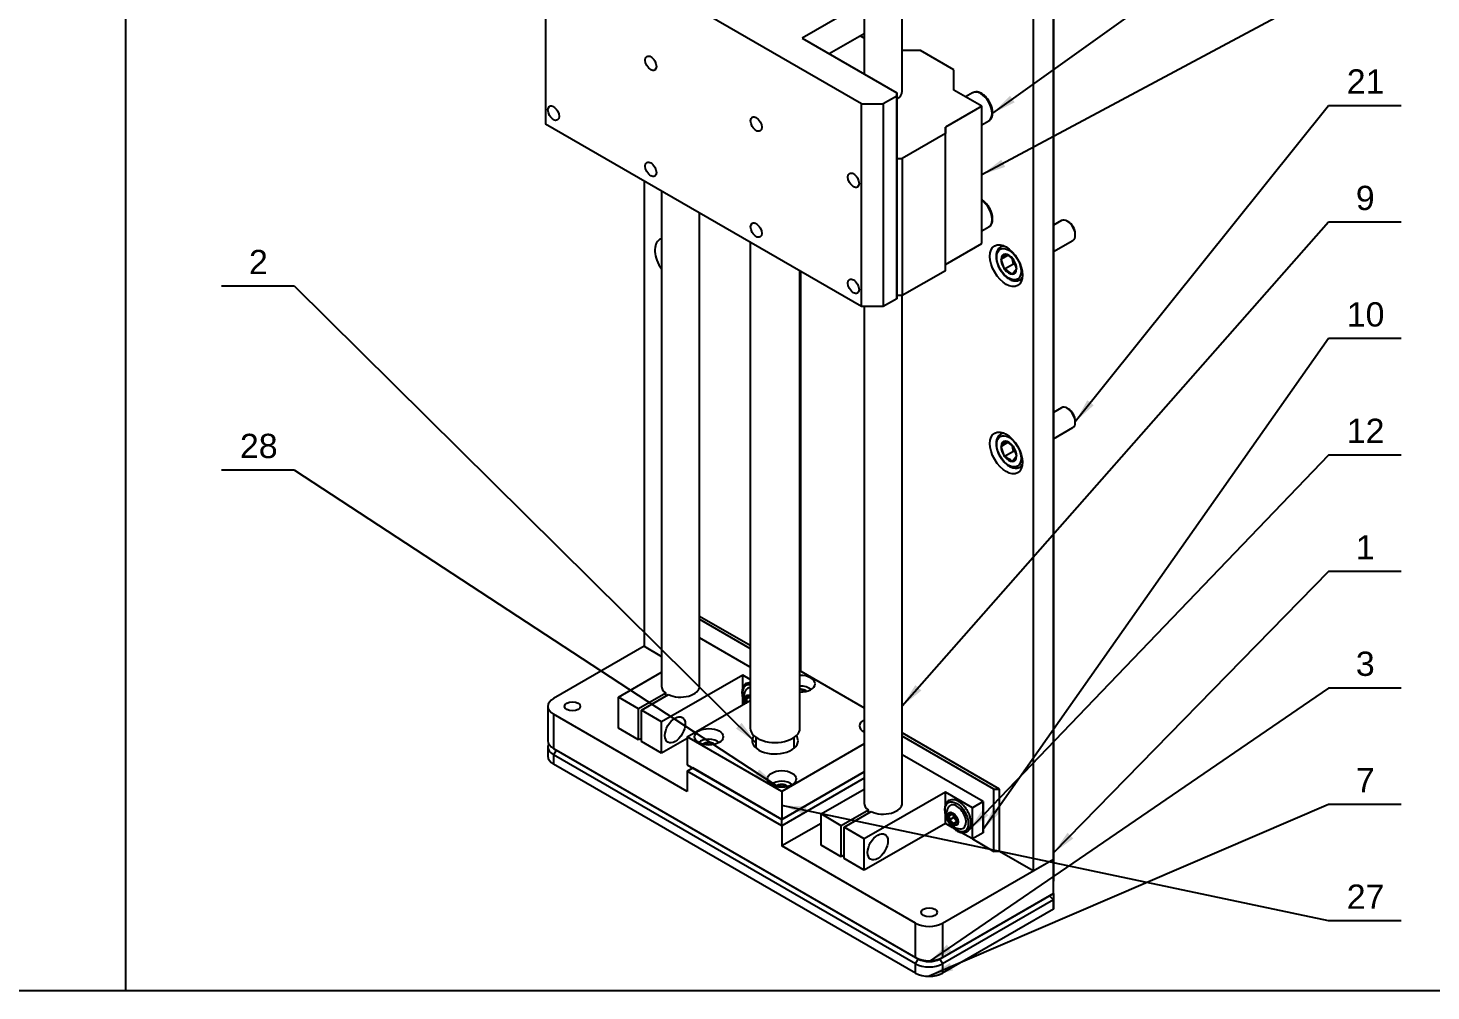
# Model space of a CAD drawing. Header units: millimetres. Extents: x 0 to 6044, y -1712 to 410.
# Drawn here: x 571.2 to 754.8, y -1712 to -1586 of the extents above; entities that cross this region are included whole.
import ezdxf
from ezdxf.enums import TextEntityAlignment as Align

# ---------------------------------------------------------------- set-up
doc = ezdxf.new("R2010")
doc.units = ezdxf.units.MM
for name, color, linetype in [('0316-内六角平圆头凸缘螺钉-', 7, 'Continuous'), ('031F-内六角圆柱头螺钉-GB', 7, 'Continuous'), ('031G-内六角圆柱头螺钉-GB', 7, 'Continuous'), ('031I-内六角圆柱头螺钉-GB', 7, 'Continuous'), ('0321-丝杆安装板', 7, 'Continuous'), ('0322-丝杆', 7, 'Continuous'), ('0323-丝杆上板', 7, 'Continuous'), ('0324-防护板', 7, 'Continuous'), ('0325-导轨', 7, 'Continuous'), ('0326-导轨连接件', 7, 'Continuous'), ('0328-滑块', 7, 'Continuous'), ('032A-滑块连接板', 7, 'Continuous'), ('032B-滑块保护板', 7, 'Continuous'), ('Default', 7, 'Continuous'), ('图框', 7, 'Continuous')]:
    doc.layers.add(name, color=color, linetype=linetype)
doc.styles.add('SEACAD_Arial', font='arial.ttf')

msp = doc.modelspace()

# ---------------------------------------------------------------- hatches: boundary and pattern name
at = {"layer": 'Default', "linetype": 'Continuous'}
for points in [[(699.692, -1594.831), (697.419, -1597.109), (700.308, -1595.691)], [(698.554, -1603.2), (696.005, -1605.165), (699.054, -1604.133)], [(709.81, -1634.67), (708.238, -1637.478), (710.636, -1635.331)], [(687.301, -1671.954), (685.6, -1674.687), (688.096, -1672.654)], [(663.828, -1677.627), (666.458, -1679.484), (664.573, -1676.875)], [(666.283, -1683.874), (669.229, -1685.17), (666.863, -1682.988)], [(673.058, -1687.832), (669.842, -1687.693), (672.839, -1688.867)], [(696.109, -1688.257), (694.293, -1690.914), (696.873, -1688.99)], [(697.575, -1687.955), (696.182, -1690.857), (698.441, -1688.564)], [(707.214, -1691.278), (705.374, -1693.919), (707.971, -1692.018)], [(691.43, -1705.906), (689.111, -1708.137), (692.029, -1706.779)], [(691.818, -1708.318), (689.111, -1710.059), (692.236, -1709.29)]]:
    msp.add_hatch(color=7, dxfattribs=at).paths.add_polyline_path(points)

# ---------------------------------------------------------------- linework, layer by layer
msp.add_line((584, -1711.973), (25, -1711.973))
at = {"layer": '0316-内六角平圆头凸缘螺钉-', "color": 7, "linetype": 'Continuous'}
for p, q in [((665.24, -1673.649), (665.654, -1673.544)), ((665.291, -1674.265), (665.24, -1673.649)), ((691.757, -1688.958), (692.171, -1688.853)), ((691.808, -1689.574), (691.757, -1688.958)), ((692.303, -1689.288), (691.808, -1689.574)), ((692.676, -1689.852), (692.273, -1690.085)), ((692.687, -1689.98), (692.273, -1690.085)), ((692.275, -1688.962), (692.303, -1689.288)), ((692.303, -1689.288), (692.662, -1689.683)), ((692.636, -1689.364), (692.687, -1689.98))]:
    msp.add_line(p, q, dxfattribs=at)
for centre, radius, start, end in [((693.973, -1688.633), 2.633, 207.49755, 223.10718), ((689.914, -1691.766), 2.896, 35.482, 49.18117), ((693.201, -1689.148), 1.603, 219.54014, 273.72699), ((690.277, -1691.046), 2.897, 35.48446, 49.17871), ((693.619, -1689.156), 2.023, 220.71578, 236.25117)]:
    msp.add_arc(centre, radius, start, end, dxfattribs=at)
for centre, major_axis, start_param, end_param in [((666.2, -1673.874), (-1.075, 1.862), 0, 1.4699434), ((666.2, -1673.874), (-1.075, 1.862), 5.8275428, 6.2831853), ((665.705, -1674.16), (-0.479, 0.829), 0, 1.3851399), ((666.2, -1673.874), (-0.864, 1.496), 0, 0.2768735), ((665.705, -1674.16), (-0.361, 0.625), 0.3619655, 1.3233284), ((665.705, -1674.16), (-0.479, 0.829), 5.4938142, 6.2831853), ((665.705, -1674.16), (0.361, -0.625), 2.4563606, 3.5035582), ((666.2, -1673.874), (-0.864, 1.496), 5.9125928, 6.2831853), ((665.705, -1674.16), (0.361, -0.625), -3.9322629, -3.8268247), ((692.717, -1689.183), (-0.864, 1.496), 0, 0.2768735), ((692.717, -1689.183), (-0.864, 1.496), 2.8667214, 6.2831853), ((692.222, -1689.469), (-0.361, 0.625), 0.3619655, 1.4091631), ((692.222, -1689.469), (0.361, -0.625), 2.4563606, 3.5035582), ((692.222, -1689.469), (-0.361, 0.625), 1.4091631, 2.4563606), ((692.222, -1689.469), (0.361, -0.625), 1.4091631, 2.4563606), ((692.222, -1689.469), (-0.361, 0.625), 2.4563606, 3.5035582), ((692.222, -1689.469), (0.361, -0.625), 0.3619655, 1.4091631)]:
    msp.add_ellipse(centre, major_axis=major_axis, ratio=0.5773503, start_param=start_param, end_param=end_param, dxfattribs=at)
for centre, major_axis in [((692.717, -1689.183), (-1.075, 1.862)), ((692.222, -1689.469), (-0.479, 0.829))]:
    msp.add_ellipse(centre, major_axis=major_axis, ratio=0.5773503, dxfattribs=at)
for points, knots in [([(665.705, -1671.63), (665.65, -1671.628), (665.462, -1671.635), (665.168, -1671.726), (664.884, -1671.972), (664.699, -1672.314), (664.611, -1672.734), (664.625, -1673.224), (664.743, -1673.747), (664.886, -1674.124), (664.977, -1674.295), (664.981, -1674.302)], [0.41686018, 0.41686018, 0.41686018, 0.41686018, 0.44727291, 0.5215528, 0.59234517, 0.66236312, 0.7346254, 0.80947041, 0.88514963, 0.96068785, 0.96411998, 0.96411998, 0.96411998, 0.96411998]), ([(665.14, -1672.587), (665.1, -1672.639), (664.994, -1672.782), (664.897, -1673.103), (664.861, -1673.503), (664.927, -1673.938), (665.037, -1674.227), (665.114, -1674.376), (665.116, -1674.38)], [0, 0, 0, 0, 0.07323935, 0.23259024, 0.39537498, 0.57044102, 0.76188705, 0.76721549, 0.76721549, 0.76721549, 0.76721549]), ([(694.283, -1688.737), (694.204, -1688.57), (694.057, -1688.267), (693.721, -1687.808), (693.333, -1687.417), (692.909, -1687.124), (692.476, -1686.952), (692.056, -1686.92), (691.685, -1687.036), (691.4, -1687.282), (691.215, -1687.623), (691.128, -1688.044), (691.141, -1688.533), (691.259, -1689.057), (691.436, -1689.52), (691.58, -1689.755), (691.638, -1689.849)], [0, 0, 0, 0, 0.0663354, 0.1418128, 0.2175086, 0.2936672, 0.3704776, 0.4472729, 0.5215528, 0.5923452, 0.6623631, 0.7346254, 0.8094704, 0.8851496, 0.9606878, 1, 1, 1, 1]), ([(691.657, -1687.896), (691.617, -1687.948), (691.51, -1688.091), (691.413, -1688.413), (691.378, -1688.813), (691.444, -1689.247), (691.61, -1689.684), (691.816, -1689.998), (691.939, -1690.138), (691.965, -1690.168)], [0, 0, 0, 0, 0.0732393, 0.2325902, 0.395375, 0.570441, 0.761887, 0.9557803, 1, 1, 1, 1]), ([(692.495, -1690.838), (692.57, -1690.9), (692.764, -1691.055), (693.136, -1691.219), (693.544, -1691.287), (693.92, -1691.217), (694.227, -1691.021), (694.447, -1690.711), (694.569, -1690.317), (694.593, -1689.849), (694.508, -1689.337), (694.391, -1688.941), (694.295, -1688.76), (694.283, -1688.737)], [0, 0, 0, 0, 0.0537382, 0.1622449, 0.2712353, 0.3667753, 0.4681805, 0.5673327, 0.668152, 0.7730565, 0.8800666, 0.9870951, 1, 1, 1, 1])]:
    msp.add_open_spline(points, degree=3, knots=knots, dxfattribs=at)
at = {"layer": '031F-内六角圆柱头螺钉-GB', "color": 7, "linetype": 'Continuous'}
for p, q in [((706.427, -1611.154), (705.374, -1611.762)), ((707.319, -1611.31), (707.177, -1611.228)), ((708.238, -1613.065), (708.238, -1612.902)), ((698.766, -1614.422), (698.467, -1614.595)), ((705.374, -1615.226), (707.927, -1613.752)), ((698.521, -1616.213), (699.076, -1615.544)), ((699.373, -1615.721), (698.521, -1616.213)), ((698.986, -1617.531), (698.521, -1616.213)), ((700.143, -1616.863), (698.986, -1617.531)), ((700.095, -1616.193), (700.56, -1617.51)), ((700.56, -1617.51), (700.005, -1618.179)), ((700.967, -1618.925), (701.266, -1618.752)), ((706.427, -1635.649), (705.374, -1636.257)), ((707.319, -1635.805), (707.177, -1635.723)), ((698.766, -1638.917), (698.467, -1639.09)), ((705.374, -1639.721), (707.927, -1638.247)), ((708.238, -1637.56), (708.238, -1637.397)), ((698.521, -1640.708), (699.076, -1640.039)), ((699.373, -1640.216), (698.521, -1640.708)), ((698.986, -1642.026), (698.521, -1640.708)), ((700.095, -1640.688), (700.56, -1642.005)), ((700.143, -1641.358), (698.986, -1642.026)), ((700.56, -1642.005), (700.005, -1642.674)), ((700.967, -1643.42), (701.266, -1643.247))]:
    msp.add_line(p, q, dxfattribs=at)
for centre, radius, start, end in [((696.986, -1619.953), 4.879, 50.42234, 64.64592), ((697.353, -1617.106), 2.801, 4.98361, 21.8619), ((699.437, -1619.098), 2.344, 66.31483, 72.46706), ((696.899, -1621.936), 4.875, 50.416, 64.65226), ((696.986, -1644.448), 4.879, 50.42234, 64.64592), ((697.353, -1641.601), 2.801, 4.98361, 21.8619), ((696.899, -1646.431), 4.875, 50.416, 64.65226), ((699.437, -1643.593), 2.344, 66.31483, 72.46706)]:
    msp.add_arc(centre, radius, start, end, dxfattribs=at)
for centre, major_axis, start_param, end_param in [((707.177, -1612.453), (-0.75, 1.299), 3.1415927, 6.2831853), ((707.319, -1612.371), (0.65, -1.126), 0.7853982, 2.3561945), ((699.717, -1616.76), (1.25, -2.165), 2.8301702, 3.1339319), ((699.54, -1616.862), (-0.722, 1.25), 0.7344483, 1.7816458), ((699.54, -1616.862), (0.722, -1.25), 2.8288434, 3.8760409), ((699.54, -1616.862), (-0.722, 1.25), 4.9232385, 5.9704361), ((699.54, -1616.862), (0.722, -1.25), 0.7344483, 1.7816458), ((699.54, -1616.862), (0.722, -1.25), 4.9232385, 5.9704361), ((699.54, -1616.862), (-0.722, 1.25), 2.8288434, 3.8760409), ((699.717, -1616.76), (1.25, -2.165), 0.0614361, 0.3114224), ((699.717, -1616.76), (1.25, -2.165), 0, 0.0614361), ((707.177, -1636.948), (-0.75, 1.299), 3.1415927, 6.2831853), ((707.319, -1636.866), (0.65, -1.126), 0.7853982, 2.3561945), ((699.717, -1641.255), (1.25, -2.165), 2.8301702, 3.1339319), ((699.54, -1641.357), (-0.722, 1.25), 0.7344483, 1.7816458), ((699.54, -1641.357), (0.722, -1.25), 2.8288434, 3.8760409), ((699.54, -1641.357), (-0.722, 1.25), 4.9232385, 5.9704361), ((699.54, -1641.357), (0.722, -1.25), 0.7344483, 1.7816458), ((699.54, -1641.357), (0.722, -1.25), 4.9232385, 5.9704361), ((699.54, -1641.357), (-0.722, 1.25), 2.8288434, 3.8760409), ((699.717, -1641.255), (1.25, -2.165), 0, 0.0614361), ((699.717, -1641.255), (1.25, -2.165), 0.0614361, 0.3114224)]:
    msp.add_ellipse(centre, major_axis=major_axis, ratio=0.5773503, start_param=start_param, end_param=end_param, dxfattribs=at)
for centre in [(699.54, -1616.862), (699.54, -1641.357)]:
    msp.add_ellipse(centre, major_axis=(-1.125, 1.949), ratio=0.5773503, dxfattribs=at)
for points, knots in [([(698.483, -1614.596), (698.381, -1614.66), (698.197, -1614.782), (697.994, -1615.116), (697.88, -1615.529), (697.866, -1616.019), (697.956, -1616.556), (698.145, -1617.108), (698.423, -1617.642), (698.77, -1618.124), (699.147, -1618.509), (699.382, -1618.676), (699.502, -1618.759)], [0, 0, 0, 0, 0.0854672, 0.1828609, 0.2829034, 0.3872818, 0.493755, 0.6001799, 0.7063678, 0.8126021, 0.9191858, 1, 1, 1, 1]), ([(699.502, -1618.759), (699.587, -1618.81), (699.798, -1618.933), (700.175, -1619.061), (700.584, -1619.073), (700.894, -1618.994), (701.015, -1618.884), (701.048, -1618.854)], [0, 0, 0, 0, 0.1433716, 0.4167026, 0.6609683, 0.9225191, 1, 1, 1, 1]), ([(698.483, -1639.091), (698.381, -1639.155), (698.197, -1639.277), (697.994, -1639.61), (697.88, -1640.024), (697.866, -1640.514), (697.956, -1641.051), (698.145, -1641.603), (698.423, -1642.137), (698.77, -1642.618), (699.147, -1643.004), (699.382, -1643.171), (699.502, -1643.254)], [0, 0, 0, 0, 0.0854672, 0.1828609, 0.2829034, 0.3872818, 0.493755, 0.6001799, 0.7063678, 0.8126021, 0.9191858, 1, 1, 1, 1]), ([(699.502, -1643.254), (699.587, -1643.305), (699.798, -1643.428), (700.175, -1643.556), (700.584, -1643.568), (700.894, -1643.489), (701.015, -1643.379), (701.048, -1643.349)], [0, 0, 0, 0, 0.1433716, 0.4167026, 0.6609683, 0.9225191, 1, 1, 1, 1])]:
    msp.add_open_spline(points, degree=3, knots=knots, dxfattribs=at)
at = {"layer": '031G-内六角圆柱头螺钉-GB', "color": 7, "linetype": 'Continuous'}
for p, q in [((694.792, -1594.43), (693.88, -1594.957)), ((696.005, -1598.637), (696.917, -1598.11)), ((696.005, -1612.518), (696.917, -1611.991))]:
    msp.add_line(p, q, dxfattribs=at)
for centre, start_param, end_param in [((695.855, -1596.27), 3.1415927, 6.2831853), ((695.855, -1596.27), 3.1146189, 3.1415927), ((695.855, -1610.151), 3.1415927, 5.39762), ((695.855, -1610.151), 3.1146189, 3.1415927)]:
    msp.add_ellipse(centre, major_axis=(-1.062, 1.84), ratio=0.5773503, start_param=start_param, end_param=end_param, dxfattribs=at)
for points, knots in [([(697, -1595.641), (696.968, -1595.578), (696.862, -1595.371), (696.584, -1595.024), (696.209, -1594.67), (695.796, -1594.418), (695.4, -1594.302), (695.048, -1594.307), (694.886, -1594.395), (694.807, -1594.44)], [0, 0, 0, 0, 0.0589187, 0.2270481, 0.3958928, 0.5662023, 0.7383375, 0.8896013, 1, 1, 1, 1]), ([(696.873, -1598.113), (696.937, -1598.085), (697.09, -1598.014), (697.279, -1597.756), (697.406, -1597.394), (697.434, -1596.952), (697.358, -1596.465), (697.205, -1596.001), (697.066, -1595.754), (697, -1595.641)], [0, 0, 0, 0, 0.084634, 0.2385586, 0.3938246, 0.5565334, 0.7238381, 0.8914279, 1, 1, 1, 1]), ([(697, -1609.522), (696.968, -1609.459), (696.862, -1609.252), (696.584, -1608.905), (696.273, -1608.611), (696.073, -1608.473), (696.007, -1608.432)], [0, 0, 0, 0, 0.0589187, 0.22704809, 0.3958928, 0.47948878, 0.47948878, 0.47948878, 0.47948878]), ([(696.873, -1611.994), (696.937, -1611.965), (697.09, -1611.894), (697.279, -1611.636), (697.406, -1611.275), (697.434, -1610.833), (697.358, -1610.345), (697.205, -1609.882), (697.066, -1609.635), (697, -1609.522)], [0, 0, 0, 0, 0.084634, 0.2385586, 0.3938246, 0.5565334, 0.7238381, 0.8914279, 1, 1, 1, 1])]:
    msp.add_open_spline(points, degree=3, knots=knots, dxfattribs=at)
at = {"layer": '031I-内六角圆柱头螺钉-GB', "color": 7, "linetype": 'Continuous'}
for p, q in [((672.208, -1672.565), (672.541, -1672.513)), ((672.541, -1672.846), (672.541, -1672.513)), ((659.623, -1679.712), (659.684, -1679.583)), ((659.684, -1679.583), (660.52, -1679.453)), ((659.684, -1679.735), (659.684, -1679.583)), ((660.52, -1679.786), (660.52, -1679.453)), ((669.169, -1685.224), (669.229, -1685.094)), ((669.229, -1685.094), (670.066, -1684.965)), ((669.229, -1685.246), (669.229, -1685.094)), ((670.066, -1685.298), (670.066, -1684.965))]:
    msp.add_line(p, q, dxfattribs=at)
for centre in [(674.262, -1670.239), (662.241, -1677.179), (671.787, -1682.691)]:
    msp.add_arc(centre, 2.852, 232.87854, 243.12975, dxfattribs=at)
for centre, major_axis, start_param, end_param in [((672.317, -1672.996), (-1.575, 0), 3.6867412, 4.7814966), ((672.317, -1672.996), (0.866, 0), 1.3089969, 1.6967116), ((672.317, -1672.996), (0.866, 0), 0.4916005, 1.3089969), ((660.296, -1679.936), (-1.575, 0), 3.6867412, 5.7380367), ((660.296, -1679.936), (0.866, 0), 1.3089969, 2.3561944), ((681.862, -1678.65), (1.75, 0), -3.9070825, -3.8130767), ((681.862, -1678.507), (-1.575, 0), -0.6415671, -0.5451486), ((660.296, -1679.936), (0.866, 0), 2.3561944, 2.6499922), ((660.296, -1679.936), (0.866, 0), 0.4916005, 1.3089969), ((669.842, -1685.448), (-1.575, 0), 3.6867412, 5.7380367), ((669.842, -1685.448), (0.866, 0), 1.3089969, 2.3561944), ((669.842, -1685.448), (0.866, 0), 2.3561944, 2.6499922), ((669.842, -1685.448), (0.866, 0), 0.4916005, 1.3089969)]:
    msp.add_ellipse(centre, major_axis=major_axis, ratio=0.5773502, start_param=start_param, end_param=end_param, dxfattribs=at)
at = {"layer": '0321-丝杆安装板', "color": 7, "linetype": 'Continuous'}
for p, q in [((705.374, -1694.735), (705.374, -1526.741)), ((705.374, -1526.741), (705.374, -1693.102)), ((702.722, -1528.272), (702.722, -1696.266)), ((651.811, -1605.981), (651.811, -1666.872)), ((672.317, -1670.138), (672.317, -1617.821)), ((659.084, -1662.906), (665.708, -1666.731)), ((659.084, -1663.315), (665.708, -1667.139)), ((651.811, -1666.872), (654.084, -1668.185)), ((698.303, -1685.55), (685.6, -1678.216)), ((697.596, -1685.55), (685.6, -1678.624)), ((697.596, -1693.715), (697.596, -1685.55)), ((697.596, -1685.55), (698.303, -1685.55)), ((698.303, -1693.715), (698.303, -1685.55)), ((694.767, -1692.082), (697.596, -1693.715)), ((698.303, -1693.715), (697.596, -1693.715)), ((702.722, -1696.266), (698.303, -1693.715)), ((705.374, -1693.102), (705.374, -1694.735)), ((702.722, -1696.266), (705.374, -1694.735))]:
    msp.add_line(p, q, dxfattribs=at)
for start_param, end_param in [(0, 1.718707), (6.1352749, 6.2831853)]:
    msp.add_ellipse((655.346, -1616.25), major_axis=(-1.5, 2.598), ratio=0.5773503, start_param=start_param, end_param=end_param, dxfattribs=at)
for centre in [(699.187, -1617.066), (699.187, -1641.561)]:
    msp.add_ellipse(centre, major_axis=(-1.5, 2.598), ratio=0.5773503, dxfattribs=at)
at = {"layer": '0322-丝杆', "color": 7, "linetype": 'Continuous'}
for p, q in [((665.708, -1614.005), (665.708, -1677.589)), ((672.208, -1677.589), (672.208, -1617.758)), ((666.458, -1678.788), (666.458, -1680.179)), ((671.458, -1680.179), (671.458, -1678.788))]:
    msp.add_line(p, q, dxfattribs=at)
msp.add_ellipse((668.958, -1677.589), major_axis=(-3.25, 0), ratio=0.5773502, start_param=0, end_param=3.1415927, dxfattribs=at)
at = {"layer": '0323-丝杆上板', "color": 7, "linetype": 'Continuous'}
for p, q in [((651.811, -1666.872), (639.967, -1673.711)), ((639.234, -1674.731), (639.234, -1679.222)), ((639.967, -1675.752), (639.967, -1680.242)), ((657.467, -1685.856), (639.967, -1675.752)), ((639.967, -1680.242), (687.343, -1707.595)), ((639.967, -1680.242), (640.32, -1680.447)), ((687.696, -1707.799), (640.32, -1680.447)), ((657.467, -1683.202), (658.175, -1682.794)), ((657.467, -1683.202), (657.467, -1685.856)), ((669.842, -1690.347), (657.467, -1683.202)), ((680.6, -1684.135), (669.842, -1690.347)), ((669.842, -1690.347), (669.842, -1689.53)), ((674.968, -1690.04), (669.842, -1693)), ((669.842, -1690.347), (669.842, -1693)), ((687.343, -1703.104), (669.842, -1693)), ((690.878, -1703.104), (705.374, -1694.735)), ((705.374, -1699.226), (705.374, -1694.735)), ((705.374, -1694.735), (705.374, -1697.593)), ((705.374, -1699.226), (705.374, -1697.593)), ((704.874, -1699.515), (690.525, -1707.799)), ((690.878, -1707.595), (705.374, -1699.226)), ((705.374, -1699.226), (704.874, -1699.515)), ((687.343, -1707.595), (687.343, -1703.104)), ((690.878, -1703.104), (690.878, -1707.595)), ((687.696, -1707.799), (687.343, -1707.595)), ((690.878, -1707.595), (690.525, -1707.799))]:
    msp.add_line(p, q, dxfattribs=at)
for centre, major_axis, start_param, end_param in [((641.734, -1674.731), (2.5, 0), 2.3561944, 3.9269908), ((641.734, -1679.222), (2.5, 0), 3.1415927, 3.9269908), ((689.111, -1702.084), (2.5, 0), 3.9269908, 5.4977871), ((689.111, -1706.574), (-2.5, 0), 0.7853981, 2.3561944), ((689.111, -1706.983), (2, 0), 3.9269908, 5.4977871)]:
    msp.add_ellipse(centre, major_axis=major_axis, ratio=0.5773502, start_param=start_param, end_param=end_param, dxfattribs=at)
for centre in [(642.441, -1674.731), (689.111, -1701.676)]:
    msp.add_ellipse(centre, major_axis=(1.033, 0), ratio=0.5773502, dxfattribs=at)
at = {"layer": '0324-防护板', "color": 7, "linetype": 'Continuous'}
for p, q in [((639.234, -1680.038), (639.234, -1681.263)), ((640.32, -1680.447), (639.967, -1681.059)), ((639.967, -1681.059), (639.967, -1682.284)), ((687.343, -1708.412), (639.967, -1681.059)), ((687.343, -1709.636), (639.967, -1682.284)), ((705.374, -1700.043), (704.874, -1699.515)), ((705.374, -1699.226), (705.374, -1699.634)), ((705.374, -1699.226), (705.374, -1700.043)), ((705.374, -1699.634), (705.374, -1701.267)), ((705.374, -1700.043), (690.878, -1708.412)), ((705.374, -1701.267), (690.878, -1709.636)), ((705.374, -1701.267), (705.374, -1700.043)), ((687.343, -1708.412), (687.696, -1707.799)), ((687.343, -1709.636), (687.343, -1708.412)), ((690.525, -1707.799), (690.878, -1708.412)), ((690.878, -1708.412), (690.878, -1709.636))]:
    msp.add_line(p, q, dxfattribs=at)
for centre, major_axis, start_param, end_param in [((641.734, -1680.038), (2.5, 0), 2.854836, 3.9269908), ((641.734, -1681.263), (2.5, 0), 3.1415927, 3.9269908), ((689.111, -1707.391), (2.5, 0), 3.9269908, 5.4977871), ((689.111, -1706.983), (-2, 0), 0.7853981, 2.3561944), ((689.111, -1708.616), (2.5, 0), 3.9269908, 5.4977871)]:
    msp.add_ellipse(centre, major_axis=major_axis, ratio=0.5773502, start_param=start_param, end_param=end_param, dxfattribs=at)
at = {"layer": '0325-导轨', "color": 7, "linetype": 'Continuous'}
for p, q in [((685.6, -1594.244), (685.6, -1570.205)), ((680.6, -1573.063), (680.6, -1591.984)), ((654.084, -1607.294), (654.084, -1672.078)), ((659.084, -1672.078), (659.084, -1610.18)), ((680.6, -1622.413), (680.6, -1687.387)), ((685.6, -1687.387), (685.6, -1620.97))]:
    msp.add_line(p, q, dxfattribs=at)
at = {"layer": '0326-导轨连接件', "color": 7, "linetype": 'Continuous'}
for p, q in [((665.708, -1669.589), (659.084, -1665.764)), ((648.452, -1673.506), (654.084, -1670.255)), ((664.715, -1670.649), (654.109, -1676.772)), ((665.708, -1671.222), (664.715, -1670.649)), ((664.715, -1672.327), (664.715, -1670.649)), ((651.104, -1675.037), (648.452, -1673.506)), ((648.452, -1677.589), (648.452, -1673.506)), ((654.648, -1672.991), (651.104, -1675.037)), ((651.457, -1675.241), (655.001, -1673.195)), ((654.648, -1673.399), (654.648, -1672.991)), ((664.715, -1674.527), (664.715, -1673.558)), ((651.104, -1679.12), (651.104, -1675.037)), ((654.109, -1676.772), (651.457, -1675.241)), ((651.457, -1679.324), (651.457, -1675.241)), ((651.104, -1679.12), (648.452, -1677.589)), ((654.109, -1680.855), (654.109, -1676.772)), ((651.457, -1678.916), (651.104, -1679.12)), ((654.109, -1680.855), (651.457, -1679.324)), ((657.467, -1678.916), (654.109, -1680.855)), ((696.182, -1687.183), (685.6, -1681.073)), ((674.968, -1688.816), (680.6, -1685.564)), ((691.232, -1685.958), (680.625, -1692.082)), ((694.767, -1687.999), (691.232, -1685.958)), ((691.232, -1687.637), (691.232, -1685.958)), ((681.164, -1688.3), (677.62, -1690.347)), ((677.974, -1690.551), (681.518, -1688.504)), ((681.164, -1688.709), (681.164, -1688.3)), ((696.182, -1687.183), (694.767, -1687.999)), ((694.767, -1692.082), (694.767, -1687.999)), ((696.182, -1687.183), (696.182, -1690.449)), ((696.182, -1691.265), (696.182, -1687.183)), ((677.62, -1690.347), (674.968, -1688.816)), ((674.968, -1692.898), (674.968, -1688.816)), ((677.62, -1694.429), (677.62, -1690.347)), ((691.232, -1690.04), (680.625, -1696.164)), ((691.232, -1690.04), (691.232, -1688.868)), ((692.219, -1690.611), (691.232, -1690.04)), ((696.182, -1690.449), (696.182, -1691.265)), ((680.625, -1692.082), (677.974, -1690.551)), ((677.974, -1694.633), (677.974, -1690.551)), ((680.625, -1696.164), (680.625, -1692.082)), ((694.767, -1692.082), (693.275, -1691.22)), ((696.182, -1691.265), (694.767, -1692.082)), ((677.62, -1694.429), (674.968, -1692.898)), ((677.974, -1694.225), (677.62, -1694.429)), ((680.625, -1696.164), (677.974, -1694.633))]:
    msp.add_line(p, q, dxfattribs=at)
for centre, start_param, end_param in [((656.584, -1672.078), 0, 0.6852307), ((656.584, -1672.078), 0.8855655, 3.1415927), ((683.1, -1687.387), 0, 0.6852307), ((683.1, -1687.387), 0.8855655, 3.1415927)]:
    msp.add_ellipse(centre, major_axis=(-2.5, 0), ratio=0.5773502, start_param=start_param, end_param=end_param, dxfattribs=at)
for centre in [(655.876, -1677.793), (682.393, -1693.102)]:
    msp.add_ellipse(centre, major_axis=(0.937, 1.624), ratio=0.5773503, dxfattribs=at)
at = {"layer": '0328-滑块', "color": 7, "linetype": 'Continuous'}
for p, q in [((680.6, -1587.289), (680.095, -1586.998)), ((687.984, -1588.899), (685.6, -1588.899)), ((692.358, -1591.425), (687.984, -1588.899)), ((692.358, -1594.078), (692.358, -1591.425)), ((692.358, -1594.078), (692.358, -1591.425)), ((696.005, -1596.183), (692.358, -1594.078)), ((696.005, -1596.183), (691.232, -1598.939)), ((696.005, -1614.146), (696.005, -1596.183)), ((691.232, -1599.756), (685.575, -1603.022)), ((691.232, -1598.939), (691.232, -1599.756)), ((691.232, -1616.902), (691.232, -1598.939)), ((691.232, -1617.718), (691.232, -1599.756)), ((684.868, -1603.022), (685.575, -1603.022)), ((685.575, -1603.022), (685.575, -1620.984)), ((691.232, -1616.902), (696.005, -1614.146)), ((691.232, -1617.718), (691.232, -1616.902)), ((691.232, -1617.718), (685.575, -1620.984)), ((685.575, -1620.984), (684.868, -1620.984))]:
    msp.add_line(p, q, dxfattribs=at)
msp.add_ellipse((683.1, -1594.244), major_axis=(2.5, 0), ratio=0.5773502, start_param=5.4977871, end_param=6.2831853, dxfattribs=at)
at = {"layer": '032A-滑块连接板', "color": 7, "linetype": 'Continuous'}
for p, q in [((680.272, -1595.877), (638.906, -1571.995)), ((638.906, -1571.995), (638.906, -1598.531)), ((680.6, -1582.624), (672.493, -1587.304)), ((672.493, -1587.304), (684.868, -1594.448)), ((680.6, -1586.706), (676.029, -1589.345)), ((684.868, -1594.857), (683.1, -1595.877)), ((684.868, -1594.857), (684.868, -1594.448)), ((684.868, -1594.448), (684.868, -1620.984)), ((684.868, -1621.393), (684.868, -1594.857)), ((680.272, -1622.413), (680.272, -1595.877)), ((680.272, -1595.877), (683.1, -1595.877)), ((683.1, -1595.877), (683.1, -1622.413)), ((680.272, -1622.413), (638.906, -1598.531)), ((683.1, -1622.413), (680.272, -1622.413)), ((684.868, -1621.393), (683.1, -1622.413)), ((684.868, -1620.984), (684.868, -1621.393))]:
    msp.add_line(p, q, dxfattribs=at)
for centre in [(652.695, -1590.57), (639.967, -1597.102), (666.483, -1598.531), (652.695, -1604.45), (679.211, -1605.879), (666.483, -1612.411), (679.211, -1619.76)]:
    msp.add_ellipse(centre, major_axis=(-0.517, 0.895), ratio=0.5773503, dxfattribs=at)
at = {"layer": '032B-滑块保护板', "color": 7, "linetype": 'Continuous'}
for p, q in [((672.208, -1670.201), (672.317, -1670.138)), ((672.317, -1670.138), (680.6, -1674.921)), ((657.467, -1678.712), (665.708, -1673.954)), ((669.842, -1685.856), (657.467, -1678.712)), ((657.467, -1678.712), (657.467, -1682.386)), ((680.6, -1679.645), (669.842, -1685.856)), ((657.467, -1682.386), (669.842, -1689.53)), ((657.467, -1682.386), (658.175, -1682.794)), ((669.842, -1689.53), (658.175, -1682.794)), ((680.6, -1683.319), (669.842, -1689.53)), ((669.842, -1689.53), (680.6, -1683.319)), ((669.842, -1685.856), (669.842, -1689.53))]:
    msp.add_line(p, q, dxfattribs=at)
for centre, major_axis, start_param, end_param in [((672.317, -1671.771), (1.875, 0), 0, 1.6288331), ((672.317, -1671.771), (1.875, 0), 4.6543522, 6.2831853), ((681.862, -1677.282), (1.875, 0), 2.3090178, 3.9741675), ((668.958, -1679.222), (3, 0), 2.7525169, 6.2831853), ((668.958, -1679.222), (3, 0), 0, 0.3890758)]:
    msp.add_ellipse(centre, major_axis=major_axis, ratio=0.5773502, start_param=start_param, end_param=end_param, dxfattribs=at)
for centre in [(660.296, -1678.712), (669.842, -1684.223)]:
    msp.add_ellipse(centre, major_axis=(1.875, 0), ratio=0.5773502, dxfattribs=at)
at = {"layer": 'Default', "color": 7, "linetype": 'Continuous'}
for points in [[(741.361, -1565.65), (697.419, -1597.109)], [(741.361, -1580.89), (696.005, -1605.165)], [(741.361, -1596.13), (708.238, -1637.478)], [(750.886, -1596.13), (741.361, -1596.13)], [(741.361, -1611.37), (685.6, -1674.687)], [(750.886, -1611.37), (741.361, -1611.37)], [(606.069, -1619.757), (596.544, -1619.757)], [(606.069, -1619.757), (666.458, -1679.484)], [(741.361, -1626.61), (696.182, -1690.857)], [(750.886, -1626.61), (741.361, -1626.61)], [(741.361, -1641.85), (694.293, -1690.914)], [(750.886, -1641.85), (741.361, -1641.85)], [(606.069, -1643.827), (596.544, -1643.827)], [(606.069, -1643.827), (669.229, -1685.17)], [(741.361, -1657.09), (705.374, -1693.919)], [(750.886, -1657.09), (741.361, -1657.09)], [(741.361, -1672.33), (689.111, -1708.137)], [(750.886, -1672.33), (741.361, -1672.33)], [(741.361, -1702.81), (669.842, -1687.693)], [(741.361, -1687.57), (689.111, -1710.059)], [(750.886, -1687.57), (741.361, -1687.57)], [(750.886, -1702.81), (741.361, -1702.81)]]:
    msp.add_lwpolyline(points, dxfattribs=at)
at = {"layer": '图框', "color": 7, "linetype": 'Continuous'}
for p, q in [((584, -1711.973), (584, -1424.973)), ((974, -1711.973), (584, -1711.973))]:
    msp.add_line(p, q, dxfattribs=at)

# ---------------------------------------------------------------- texts
at = {"layer": 'Default', "color": 7, "linetype": 'Continuous', "style": 'SEACAD_Arial'}
for s, p in [('21', (743.752, -1591.368)), ('9', (744.938, -1606.608)), ('2', (600.121, -1614.994)), ('10', (743.752, -1621.848)), ('12', (743.752, -1637.088)), ('28', (598.935, -1639.064)), ('1', (744.938, -1652.328)), ('3', (744.938, -1667.568)), ('7', (744.938, -1682.808)), ('27', (743.752, -1698.048))]:
    msp.add_text(s, height=3.175, dxfattribs=at).set_placement(p, align=Align.TOP_LEFT)

doc.saveas('drawing.dxf')
